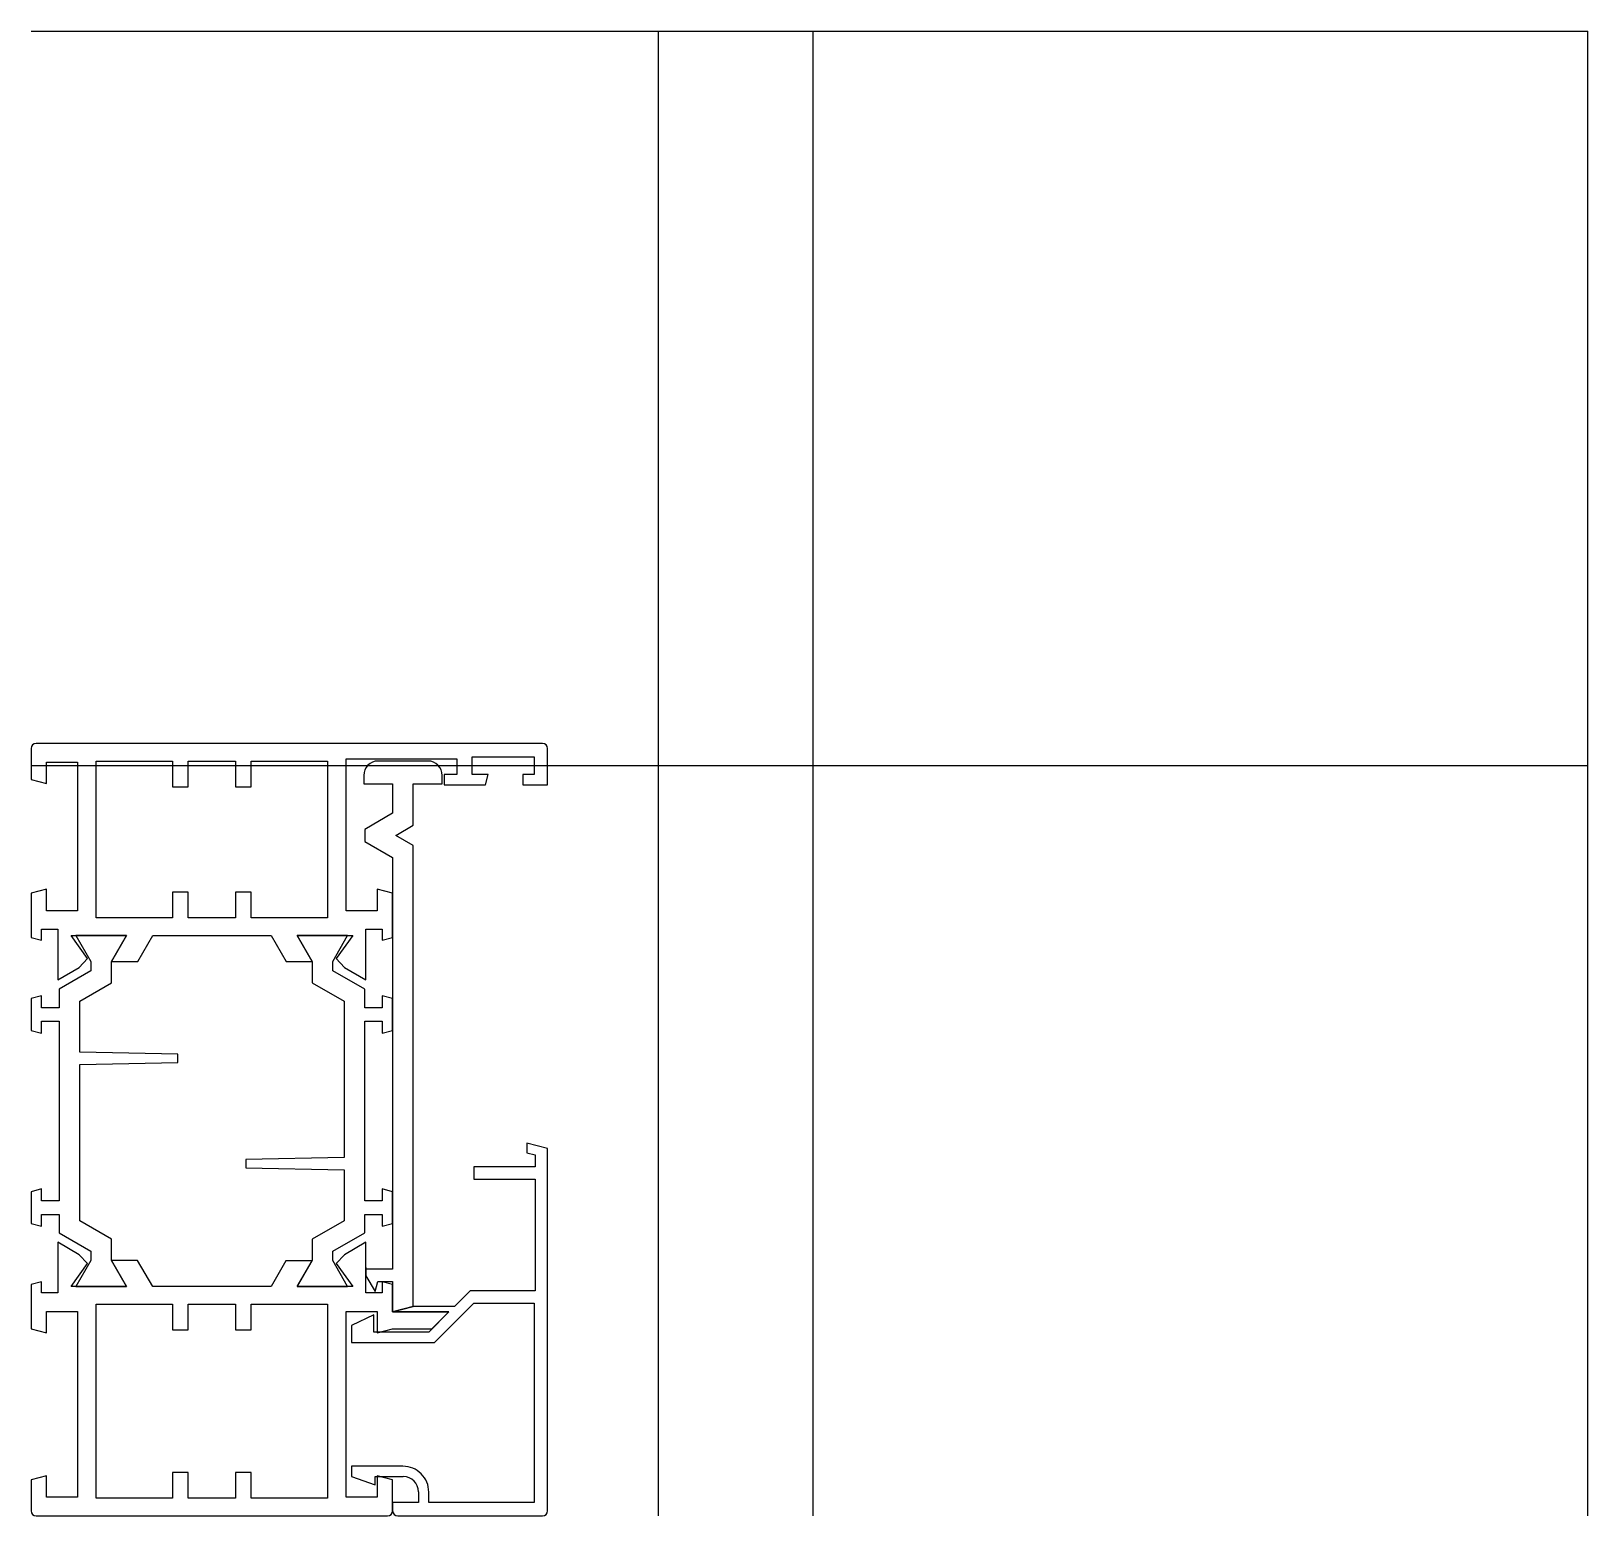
# Model space of a CAD drawing. Extents: x -74 to 77, y -73 to 71.
import ezdxf

# ---------------------------------------------------------------- set-up
doc = ezdxf.new("R2010")
doc.units = 0
doc.layers.get('0').update_dxf_attribs({"linetype": 'CONTINUOUS'})

msp = doc.modelspace()

# ---------------------------------------------------------------- linework, layer by layer
at = {"linetype": 'CONTINUOUS'}
for p, q in [((-73.72, 71.1), (77, 71.1)), ((-13, 71.1), (-13, -72.68)), ((2, -72.68), (2, 71.1)), ((77, -72.68), (77, 71.1)), ((-73.72, 1.62), (-73.72, -1.37)), ((-24.22, 2.12), (-73.22, 2.12)), ((-23.72, -1.88), (-23.72, 1.62)), ((-73.72, 0), (77, 0)), ((-72.22, -1.77), (-72.22, 0.32)), ((-72.22, 0.32), (-69.22, 0.32)), ((-69.22, 0.32), (-69.22, -14.08)), ((-67.42, 0.42), (-60.02, 0.42)), ((-67.42, -14.78), (-67.42, 0.42)), ((-60.02, 0.42), (-60.02, -2.08)), ((-58.52, -2.08), (-58.52, 0.42)), ((-58.52, 0.42), (-53.92, 0.42)), ((-53.92, 0.42), (-53.92, -2.08)), ((-52.42, -2.08), (-52.42, 0.42)), ((-52.42, 0.42), (-45.02, 0.42)), ((-45.02, 0.42), (-45.02, -14.78)), ((-43.22, -14.08), (-43.22, 0.62)), ((-43.22, 0.62), (-32.52, 0.62)), ((-35.32, 0.42), (-40.12, 0.42)), ((-32.52, 0.62), (-32.52, -0.88)), ((-31.02, -0.88), (-31.02, 0.82)), ((-31.02, 0.82), (-25.02, 0.82)), ((-25.02, 0.82), (-25.02, -0.88)), ((-73.72, -1.37), (-72.22, -1.77)), ((-41.52, -0.98), (-41.52, -1.78)), ((-33.92, -1.78), (-33.92, -0.98)), ((-32.52, -0.88), (-33.72, -0.88)), ((-33.72, -0.88), (-33.72, -1.88)), ((-29.46, -0.88), (-31.02, -0.88)), ((-29.73, -1.88), (-29.46, -0.88)), ((-25.02, -0.88), (-26.12, -0.88)), ((-26.12, -0.88), (-26.12, -1.88)), ((-60.02, -2.08), (-58.52, -2.08)), ((-53.92, -2.08), (-52.42, -2.08)), ((-41.52, -1.78), (-38.72, -1.78)), ((-38.72, -1.78), (-38.72, -4.64)), ((-36.72, -5.8), (-36.72, -1.78)), ((-36.72, -1.78), (-33.92, -1.78)), ((-33.72, -1.88), (-29.73, -1.88)), ((-26.12, -1.88), (-23.72, -1.88)), ((-38.72, -4.64), (-41.42, -6.2)), ((-38.42, -6.78), (-36.72, -5.8)), ((-41.42, -6.2), (-41.42, -7.36)), ((-41.42, -7.36), (-38.72, -8.92)), ((-36.72, -7.76), (-38.42, -6.78)), ((-38.72, -8.92), (-38.72, -48.78)), ((-36.72, -52.39), (-36.72, -7.76)), ((-72.22, -11.99), (-73.72, -12.39)), ((-72.22, -14.08), (-72.22, -11.99)), ((-38.72, -12.39), (-40.22, -11.99)), ((-40.22, -11.99), (-40.22, -14.08)), ((-73.72, -12.39), (-73.72, -16.67)), ((-58.52, -12.28), (-60.02, -12.28)), ((-60.02, -12.28), (-60.02, -14.78)), ((-58.52, -14.78), (-58.52, -12.28)), ((-52.42, -12.28), (-53.92, -12.28)), ((-53.92, -12.28), (-53.92, -14.78)), ((-52.42, -14.78), (-52.42, -12.28)), ((-38.72, -16.67), (-38.72, -12.39)), ((-69.22, -14.08), (-72.22, -14.08)), ((-60.02, -14.78), (-67.42, -14.78)), ((-53.92, -14.78), (-58.52, -14.78)), ((-45.02, -14.78), (-52.42, -14.78)), ((-40.22, -14.08), (-43.22, -14.08)), ((-72.72, -16.94), (-72.72, -15.88)), ((-72.72, -15.88), (-71.14, -15.88)), ((-71.14, -15.88), (-71.14, -20.77)), ((-68.25, -18.72), (-69.86, -16.48)), ((-69.86, -16.48), (-64.49, -16.48)), ((-64.49, -16.48), (-69.4, -16.48)), ((-69.4, -16.48), (-67.95, -19)), ((-64.49, -16.48), (-65.93, -18.98)), ((-65.93, -18.98), (-64.49, -16.48)), ((-63.39, -18.98), (-61.95, -16.48)), ((-61.95, -16.48), (-50.49, -16.48)), ((-50.49, -16.48), (-49.04, -19)), ((-46.5, -19), (-47.95, -16.48)), ((-47.95, -16.48), (-42.58, -16.48)), ((-43.1, -16.48), (-47.95, -16.48)), ((-47.95, -16.48), (-46.5, -19)), ((-44.5, -19.01), (-43.1, -16.48)), ((-42.58, -16.48), (-44.19, -18.72)), ((-41.3, -20.77), (-41.3, -15.88)), ((-41.3, -15.88), (-39.72, -15.88)), ((-39.72, -15.88), (-39.72, -16.94)), ((-73.72, -16.67), (-72.72, -16.94)), ((-39.72, -16.94), (-38.72, -16.67)), ((-71.14, -20.77), (-69.07, -19.57)), ((-69.07, -19.57), (-68.25, -18.72)), ((-67.95, -19), (-67.95, -19.9)), ((-65.93, -18.98), (-63.39, -18.98)), ((-65.93, -21.05), (-65.93, -18.98)), ((-49.04, -19), (-46.5, -19)), ((-46.5, -19), (-46.5, -21.06)), ((-44.5, -19.9), (-44.5, -19.01)), ((-44.19, -18.72), (-43.37, -19.57)), ((-43.37, -19.57), (-41.3, -20.77)), ((-67.95, -19.9), (-71.02, -21.68)), ((-69.02, -22.83), (-65.93, -21.05)), ((-46.5, -21.06), (-43.42, -22.83)), ((-41.42, -21.68), (-44.5, -19.9)), ((-72.72, -22.32), (-73.72, -22.59)), ((-73.72, -22.59), (-73.72, -25.67)), ((-72.72, -23.48), (-72.72, -22.32)), ((-71.02, -21.68), (-71.02, -23.48)), ((-41.42, -23.48), (-41.42, -21.68)), ((-38.72, -22.59), (-39.72, -22.32)), ((-39.72, -22.32), (-39.72, -23.48)), ((-38.72, -25.67), (-38.72, -22.59)), ((-71.02, -23.48), (-72.72, -23.48)), ((-69.02, -27.78), (-69.02, -22.83)), ((-43.42, -22.83), (-43.42, -37.98)), ((-39.72, -23.48), (-41.42, -23.48)), ((-72.72, -25.94), (-72.72, -24.78)), ((-72.72, -24.78), (-71.02, -24.78)), ((-71.02, -24.78), (-71.02, -42.18)), ((-41.42, -42.18), (-41.42, -24.78)), ((-41.42, -24.78), (-39.72, -24.78)), ((-39.72, -24.78), (-39.72, -25.94)), ((-73.72, -25.67), (-72.72, -25.94)), ((-39.72, -25.94), (-38.72, -25.67)), ((-59.52, -27.98), (-69.02, -27.78)), ((-59.52, -28.78), (-59.52, -27.98)), ((-69.02, -28.98), (-59.52, -28.78)), ((-69.02, -44.12), (-69.02, -28.98)), ((-23.72, -37.12), (-25.72, -36.59)), ((-25.72, -36.59), (-25.72, -37.52)), ((-25.72, -37.52), (-24.92, -37.73)), ((-23.72, -72.18), (-23.72, -37.12)), ((-43.42, -37.98), (-52.92, -38.18)), ((-52.92, -38.18), (-52.92, -38.98)), ((-52.92, -38.98), (-43.42, -39.18)), ((-43.42, -39.18), (-43.42, -44.12)), ((-24.92, -38.88), (-30.86, -38.88)), ((-30.86, -38.88), (-30.86, -40.08)), ((-24.92, -37.73), (-24.92, -38.88)), ((-30.86, -40.08), (-24.92, -40.08)), ((-24.92, -40.08), (-24.92, -50.88)), ((-72.72, -41.02), (-73.72, -41.29)), ((-73.72, -41.29), (-73.72, -44.37)), ((-72.72, -42.18), (-72.72, -41.02)), ((-71.02, -42.18), (-72.72, -42.18)), ((-39.72, -42.18), (-41.42, -42.18)), ((-38.72, -41.29), (-39.72, -41.02)), ((-39.72, -41.02), (-39.72, -42.18)), ((-38.72, -44.37), (-38.72, -41.29)), ((-72.72, -44.64), (-72.72, -43.48)), ((-72.72, -43.48), (-71.02, -43.48)), ((-71.02, -43.48), (-71.02, -45.28)), ((-41.42, -45.28), (-41.42, -43.48)), ((-41.42, -43.48), (-39.72, -43.48)), ((-39.72, -43.48), (-39.72, -44.64)), ((-73.72, -44.37), (-72.72, -44.64)), ((-65.95, -45.9), (-69.02, -44.12)), ((-43.42, -44.12), (-46.5, -45.9)), ((-39.72, -44.64), (-38.72, -44.37)), ((-69.07, -47.39), (-71.14, -46.19)), ((-71.14, -46.19), (-71.14, -51.08)), ((-71.02, -45.28), (-67.95, -47.05)), ((-65.95, -47.95), (-65.95, -45.9)), ((-46.5, -45.9), (-46.5, -47.95)), ((-44.5, -47.05), (-41.42, -45.28)), ((-41.3, -46.19), (-43.37, -47.39)), ((-41.3, -51.08), (-41.3, -46.19)), ((-67.95, -47.95), (-69.4, -50.48)), ((-68.25, -48.24), (-69.07, -47.39)), ((-67.95, -47.05), (-67.95, -47.95)), ((-63.41, -47.95), (-65.95, -47.95)), ((-65.95, -47.95), (-64.49, -50.48)), ((-64.49, -50.48), (-65.95, -47.95)), ((-61.95, -50.48), (-63.41, -47.95)), ((-49.05, -47.98), (-50.49, -50.48)), ((-46.51, -47.98), (-49.05, -47.98)), ((-46.5, -47.95), (-47.95, -50.48)), ((-47.95, -50.48), (-46.51, -47.98)), ((-44.5, -47.95), (-44.5, -47.05)), ((-43.1, -50.48), (-44.5, -47.95)), ((-43.37, -47.39), (-44.19, -48.24)), ((-69.86, -50.48), (-68.25, -48.24)), ((-44.19, -48.24), (-42.58, -50.48)), ((-41.3, -48.64), (-41.3, -49.44)), ((-38.72, -48.78), (-41.3, -48.78)), ((-41.3, -49.44), (-40.42, -50.96)), ((-72.72, -50.02), (-73.72, -50.29)), ((-73.72, -50.29), (-73.72, -54.57)), ((-72.72, -51.08), (-72.72, -50.02)), ((-71.14, -51.08), (-72.72, -51.08)), ((-64.49, -50.48), (-69.86, -50.48)), ((-69.4, -50.48), (-64.49, -50.48)), ((-50.49, -50.48), (-61.95, -50.48)), ((-42.58, -50.48), (-47.95, -50.48)), ((-47.95, -50.48), (-43.1, -50.48)), ((-39.72, -51.08), (-41.3, -51.08)), ((-40.42, -50.96), (-40.16, -49.98)), ((-40.16, -49.98), (-38.72, -49.98)), ((-38.72, -50.29), (-39.72, -50.02)), ((-39.72, -50.02), (-39.72, -51.08)), ((-38.72, -49.98), (-38.72, -52.93)), ((-38.72, -52.93), (-38.72, -50.29)), ((-31.22, -50.88), (-32.74, -52.39)), ((-24.92, -50.88), (-31.22, -50.88)), ((-67.42, -70.98), (-67.42, -52.18)), ((-67.42, -52.18), (-60.02, -52.18)), ((-60.02, -52.18), (-60.02, -54.68)), ((-58.52, -54.68), (-58.52, -52.18)), ((-58.52, -52.18), (-53.92, -52.18)), ((-53.92, -52.18), (-53.92, -54.68)), ((-52.42, -54.68), (-52.42, -52.18)), ((-52.42, -52.18), (-45.02, -52.18)), ((-45.02, -52.18), (-45.02, -70.98)), ((-36.72, -52.39), (-38.72, -52.93)), ((-38.72, -52.93), (-36.72, -52.39)), ((-32.74, -52.39), (-36.72, -52.39)), ((-34.66, -55.88), (-30.86, -52.08)), ((-30.86, -52.08), (-25.02, -52.08)), ((-25.02, -52.08), (-25.02, -71.38)), ((-72.22, -54.97), (-72.22, -52.88)), ((-72.22, -52.88), (-69.22, -52.88)), ((-69.22, -52.88), (-69.22, -70.88)), ((-43.22, -70.88), (-43.22, -52.88)), ((-43.22, -52.88), (-40.22, -52.88)), ((-40.53, -53.21), (-42.71, -54.24)), ((-42.71, -54.24), (-42.71, -55.88)), ((-40.53, -54.88), (-40.53, -53.21)), ((-40.22, -52.88), (-40.22, -54.97)), ((-33.27, -52.93), (-38.72, -52.93)), ((-38.72, -52.93), (-33.27, -52.93)), ((-33.27, -52.93), (-35.22, -54.88)), ((-34.91, -54.57), (-33.27, -52.93)), ((-73.72, -54.57), (-72.22, -54.97)), ((-60.02, -54.68), (-58.52, -54.68)), ((-53.92, -54.68), (-52.42, -54.68)), ((-35.22, -54.88), (-40.53, -54.88)), ((-40.22, -54.97), (-38.72, -54.57)), ((-38.72, -54.57), (-34.91, -54.57)), ((-42.71, -55.88), (-34.66, -55.88)), ((-72.22, -68.79), (-73.72, -69.19)), ((-73.72, -69.19), (-73.72, -72.18)), ((-72.22, -70.88), (-72.22, -68.79)), ((-58.52, -68.48), (-60.02, -68.48)), ((-60.02, -68.48), (-60.02, -70.98)), ((-58.52, -70.98), (-58.52, -68.48)), ((-52.42, -68.48), (-53.92, -68.48)), ((-53.92, -68.48), (-53.92, -70.98)), ((-52.42, -70.98), (-52.42, -68.48)), ((-37.72, -67.88), (-42.71, -67.88)), ((-42.71, -67.88), (-42.71, -68.88)), ((-42.71, -68.88), (-40.42, -69.68)), ((-40.42, -69.68), (-40.42, -68.88)), ((-40.42, -68.88), (-37.69, -68.88)), ((-38.72, -69.19), (-40.22, -68.79)), ((-40.22, -68.79), (-40.22, -70.88)), ((-38.72, -72.18), (-38.72, -69.19)), ((-36.22, -70.35), (-36.22, -71.38)), ((-35.22, -71.38), (-35.22, -70.37)), ((-69.22, -70.88), (-72.22, -70.88)), ((-60.02, -70.98), (-67.42, -70.98)), ((-53.92, -70.98), (-58.52, -70.98)), ((-45.02, -70.98), (-52.42, -70.98)), ((-40.22, -70.88), (-43.22, -70.88)), ((-36.22, -71.38), (-38.72, -71.38)), ((-38.72, -71.38), (-38.72, -72.18)), ((-25.02, -71.38), (-35.22, -71.38)), ((-73.22, -72.68), (-39.22, -72.68)), ((-38.22, -72.68), (-24.22, -72.68))]:
    msp.add_line(p, q, dxfattribs=at)
for centre, radius, start, end in [((-73.22, 1.62), 0.5, 90, 180), ((-24.22, 1.62), 0.5, 0, 90), ((-40.12, -0.98), 1.4, 90, 180), ((-35.32, -0.98), 1.4, 0, 90), ((-37.71, -70.37), 2.49, 359.9995, 90.2301), ((-37.69, -70.35), 1.47, 0, 90), ((-73.22, -72.18), 0.5, 180, 270), ((-39.22, -72.18), 0.5, 270, 0), ((-38.22, -72.18), 0.5, 180, 270), ((-24.22, -72.18), 0.5, 270, 0)]:
    msp.add_arc(centre, radius, start, end, dxfattribs=at)

doc.saveas('drawing.dxf')
